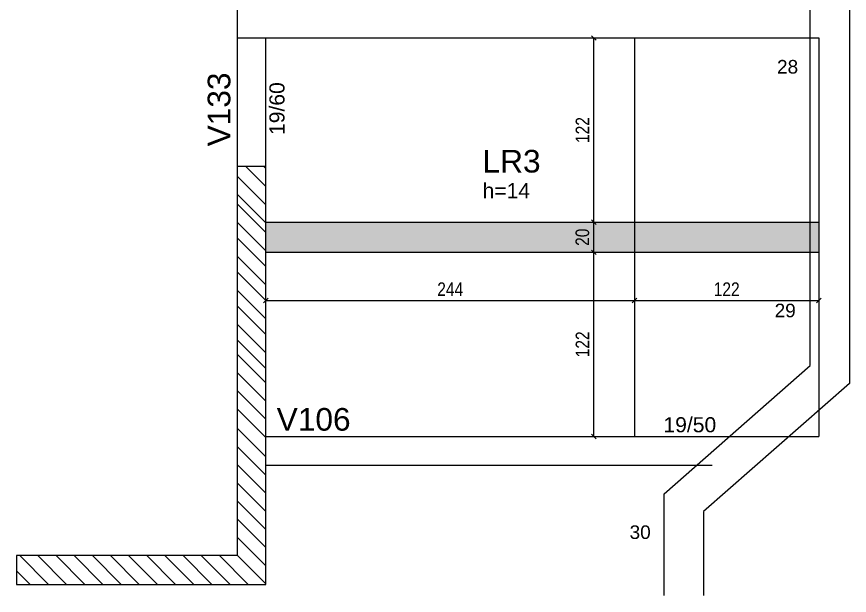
# Model space of a CAD drawing. Header units: millimetres. Extents: x 2897 to 8569, y 1951 to 3650.
# Drawn here: x 8018 to 8569, y 2101 to 2484 of the extents above; entities that cross this region are included whole.
import ezdxf

# ---------------------------------------------------------------- set-up
doc = ezdxf.new("R2010")
doc.units = ezdxf.units.MM
for name, color, linetype in [('1', 1, 'Continuous'), ('3', 3, 'Continuous'), ('4', 4, 'Continuous'), ('7', 7, 'Continuous'), ('Painéis', 200, 'Continuous')]:
    doc.layers.add(name, color=color, linetype=linetype)
doc.layers.add('Hachura', color=251, linetype='Continuous', lineweight=9)
doc.styles.add('COTA TECNICA-50', font='techl___.ttf', dxfattribs={"height": 9})
doc.styles.get("Standard").update_dxf_attribs({"font": 'arial.ttf'})
doc.dimstyles.new('COTA PAINEL-50', dxfattribs={"dimtxt": 9, "dimasz": 3, "dimexe": 3, "dimexo": 3, "dimgap": 3, "dimtad": 1, "dimdec": 1, "dimzin": 12, "dimdsep": 46, "dimtxsty": 'COTA TECNICA-50', "dimblk1": 'OBLIQUE', "dimblk2": 'OBLIQUE', "dimsah": 1, "dimcen": 0.9, "dimclrd": 4, "dimclre": 4, "dimclrt": 240, "dimadec": 1, "dimazin": 3, "dimtfac": 1, "dimtdec": 1, "dimtmove": 0, "dimatfit": 3, "dimfxl": 1, "dimtolj": 1, "dimtzin": 12, "dimarcsym": 0})

# ---------------------------------------------------------------- blocks, each defined once
blk = doc.blocks.new('_Oblique')
at = {"color": 0, "linetype": 'ByBlock', "lineweight": -2}
blk.add_line((-0.5, -0.5), (0.5, 0.5), dxfattribs=at)
blk = doc.blocks.new('*D48')
at = {"layer": 'Defpoints', "color": 0, "transparency": 16777216}
for p in [(8399.93, 2327.92), (8399.93, 2327.92), (8399.93, 2205.92)]:
    blk.add_point(p, dxfattribs=at)
at = {"layer": 'Painéis', "color": 4, "lineweight": -2, "transparency": 16777216}
blk.add_line((8399.93, 2205.92), (8399.93, 2327.92), dxfattribs=at)
at = {"layer": 'Painéis', "color": 4, "lineweight": -2, "transparency": 16777216, "xscale": 3, "yscale": 3, "zscale": 3}
for p, rotation in [((8399.93, 2327.92), 90), ((8399.93, 2205.92), 270)]:
    blk.add_blockref('_Oblique', p, dxfattribs=dict(at, rotation=rotation))
at = {"layer": 'Painéis', "color": 240, "transparency": 16777216, "insert": (8392.37, 2266.92), "char_height": 9, "attachment_point": 5, "rotation": 90, "style": 'COTA TECNICA-50'}
blk.add_mtext('\\A1;122', dxfattribs=at)
blk = doc.blocks.new('*D49')
at = {"layer": 'Defpoints', "color": 0, "transparency": 16777216}
for p in [(8399.93, 2347.92), (8399.93, 2347.92), (8399.93, 2327.92)]:
    blk.add_point(p, dxfattribs=at)
at = {"layer": 'Painéis', "color": 4, "lineweight": -2, "transparency": 16777216}
blk.add_line((8399.93, 2327.92), (8399.93, 2347.92), dxfattribs=at)
at = {"layer": 'Painéis', "color": 4, "lineweight": -2, "transparency": 16777216, "xscale": 3, "yscale": 3, "zscale": 3}
for p, rotation in [((8399.93, 2347.92), 90), ((8399.93, 2327.92), 270)]:
    blk.add_blockref('_Oblique', p, dxfattribs=dict(at, rotation=rotation))
at = {"layer": 'Painéis', "color": 240, "transparency": 16777216, "insert": (8392.33, 2337.92), "char_height": 9, "attachment_point": 5, "rotation": 90, "style": 'COTA TECNICA-50'}
blk.add_mtext('\\A1;20', dxfattribs=at)
blk = doc.blocks.new('*D50')
at = {"layer": 'Defpoints', "color": 0, "transparency": 16777216}
for p in [(8399.93, 2469.92), (8399.93, 2469.92), (8399.93, 2347.92)]:
    blk.add_point(p, dxfattribs=at)
at = {"layer": 'Painéis', "color": 4, "lineweight": -2, "transparency": 16777216}
blk.add_line((8399.93, 2347.92), (8399.93, 2469.92), dxfattribs=at)
at = {"layer": 'Painéis', "color": 4, "lineweight": -2, "transparency": 16777216, "xscale": 3, "yscale": 3, "zscale": 3}
for p, rotation in [((8399.93, 2469.92), 90), ((8399.93, 2347.92), 270)]:
    blk.add_blockref('_Oblique', p, dxfattribs=dict(at, rotation=rotation))
at = {"layer": 'Painéis', "color": 240, "transparency": 16777216, "insert": (8392.37, 2408.92), "char_height": 9, "attachment_point": 5, "rotation": 90, "style": 'COTA TECNICA-50'}
blk.add_mtext('\\A1;122', dxfattribs=at)
blk = doc.blocks.new('*D302')
at = {"layer": 'Defpoints', "color": 0, "transparency": 16777216}
for p in [(8182.81, 2295.93), (8426.81, 2295.93), (8426.81, 2295.93)]:
    blk.add_point(p, dxfattribs=at)
at = {"layer": 'Painéis', "color": 4, "lineweight": -2, "transparency": 16777216}
blk.add_line((8182.81, 2295.93), (8426.81, 2295.93), dxfattribs=at)
at = {"layer": 'Painéis', "color": 4, "lineweight": -2, "transparency": 16777216, "xscale": 3, "yscale": 3, "zscale": 3, "rotation": 180}
blk.add_blockref('_Oblique', (8182.81, 2295.93), dxfattribs=at)
at = {"layer": 'Painéis', "color": 4, "lineweight": -2, "transparency": 16777216, "xscale": 3, "yscale": 3, "zscale": 3}
blk.add_blockref('_Oblique', (8426.81, 2295.93), dxfattribs=at)
at = {"layer": 'Painéis', "color": 240, "transparency": 16777216, "insert": (8304.81, 2303.49), "char_height": 9, "attachment_point": 5, "style": 'COTA TECNICA-50'}
blk.add_mtext('\\A1;244', dxfattribs=at)
blk = doc.blocks.new('*D303')
at = {"layer": 'Defpoints', "color": 0, "transparency": 16777216}
for p in [(8426.81, 2295.93), (8548.81, 2295.93), (8548.81, 2295.93)]:
    blk.add_point(p, dxfattribs=at)
at = {"layer": 'Painéis', "color": 4, "lineweight": -2, "transparency": 16777216}
blk.add_line((8426.81, 2295.93), (8548.81, 2295.93), dxfattribs=at)
at = {"layer": 'Painéis', "color": 4, "lineweight": -2, "transparency": 16777216, "xscale": 3, "yscale": 3, "zscale": 3, "rotation": 180}
blk.add_blockref('_Oblique', (8426.81, 2295.93), dxfattribs=at)
at = {"layer": 'Painéis', "color": 4, "lineweight": -2, "transparency": 16777216, "xscale": 3, "yscale": 3, "zscale": 3}
blk.add_blockref('_Oblique', (8548.81, 2295.93), dxfattribs=at)
at = {"layer": 'Painéis', "color": 240, "transparency": 16777216, "insert": (8487.81, 2303.48), "char_height": 9, "attachment_point": 5, "style": 'COTA TECNICA-50'}
blk.add_mtext('\\A1;122', dxfattribs=at)

msp = doc.modelspace()

# ---------------------------------------------------------------- hatches: boundary and pattern name
at = {"layer": 'Hachura', "linetype": 'ByBlock'}
h = msp.add_hatch(color=256, dxfattribs=at)
h.dxf.hatch_style = 1
h.paths.add_polyline_path([(8182.81, 2327.92), (8548.81, 2327.92), (8548.81, 2347.92), (8182.81, 2347.92)])

# ---------------------------------------------------------------- linework, layer by layer
at = {"layer": '1', "linetype": 'Continuous'}
for p, q in [((8543.03, 2252.85), (8543.03, 2546.84)), ((8446.53, 2167.85), (8543.03, 2252.85)), ((8569.03, 2241.1), (8472.53, 2156.1)), ((8446.53, 2100.62), (8446.53, 2167.85)), ((8472.53, 2156.1), (8472.53, 2100.62))]:
    msp.add_line(p, q, dxfattribs=at)
msp.add_lwpolyline([(8569.03, 2546.84), (8569.03, 2241.1)], dxfattribs=at)
at = {"layer": '3', "linetype": 'Continuous'}
for p, q in [((8169.43, 2384.85), (8182.81, 2371.47)), ((8181.45, 2384.85), (8182.81, 2383.49)), ((8163.81, 2378.45), (8182.81, 2359.45)), ((8163.81, 2366.43), (8182.81, 2347.43)), ((8163.81, 2360), (8182.81, 2341)), ((8163.81, 2347.98), (8182.81, 2328.98)), ((8163.81, 2337.47), (8182.81, 2318.47)), ((8163.81, 2325.44), (8182.81, 2306.44)), ((8163.81, 2314.93), (8182.81, 2295.93)), ((8163.81, 2302.91), (8182.81, 2283.91)), ((8163.81, 2292.39), (8182.81, 2273.39)), ((8163.81, 2280.37), (8182.81, 2261.37)), ((8163.81, 2269.89), (8182.81, 2250.89)), ((8163.81, 2260.37), (8182.81, 2241.37)), ((8163.81, 2248.35), (8182.81, 2229.35)), ((8163.81, 2236.33), (8182.81, 2217.33)), ((8163.81, 2224.31), (8182.81, 2205.31)), ((8163.81, 2211.33), (8182.81, 2192.33)), ((8182.81, 2205.92), (8499.89, 2205.92)), ((8163.81, 2199.31), (8182.81, 2180.31)), ((8163.81, 2187.29), (8182.81, 2168.29)), ((8182.81, 2186.92), (8478.32, 2186.92)), ((8163.81, 2175.27), (8182.81, 2156.27)), ((8163.81, 2163.25), (8182.81, 2144.25)), ((8163.81, 2151.23), (8182.81, 2132.23)), ((8163.81, 2139.21), (8182.81, 2120.21)), ((8019.83, 2126.92), (8038.83, 2107.92)), ((8031.85, 2126.92), (8050.85, 2107.92)), ((8043.87, 2126.92), (8062.87, 2107.92)), ((8055.89, 2126.92), (8074.89, 2107.92)), ((8067.91, 2126.92), (8086.91, 2107.92)), ((8079.93, 2126.92), (8098.93, 2107.92)), ((8091.95, 2126.92), (8110.95, 2107.92)), ((8103.98, 2126.92), (8122.98, 2107.92)), ((8116, 2126.92), (8135, 2107.92)), ((8128.02, 2126.92), (8147.02, 2107.92)), ((8140.04, 2126.92), (8159.04, 2107.92)), ((8152.06, 2126.92), (8171.06, 2107.92)), ((8163.81, 2127.19), (8182.81, 2108.19)), ((8017.81, 2116.92), (8026.81, 2107.92))]:
    msp.add_line(p, q, dxfattribs=at)
for points in [[(8163.81, 2575.85), (8163.81, 2479.42)], [(8163.81, 2479.42), (8163.81, 2384.85)], [(8163.81, 2469.92), (8543.03, 2469.92)], [(8182.81, 2384.85), (8182.81, 2469.92)]]:
    msp.add_lwpolyline(points, dxfattribs=at)
at = {"layer": '7', "linetype": 'Continuous'}
msp.add_lwpolyline([(8182.81, 2107.92), (8182.81, 2384.85), (8163.81, 2384.85), (8163.81, 2126.92), (8017.81, 2126.92), (8017.81, 2107.92), (8182.81, 2107.92)], dxfattribs=at)
at = {"layer": 'Painéis'}
for p, q in [((8182.81, 2469.92), (8548.81, 2469.92)), ((8426.81, 2469.92), (8426.81, 2205.92)), ((8548.81, 2469.92), (8548.81, 2205.92)), ((8182.81, 2347.92), (8548.81, 2347.92)), ((8182.81, 2327.92), (8548.81, 2327.92)), ((8182.81, 2205.92), (8548.81, 2205.92))]:
    msp.add_line(p, q, dxfattribs=at)

# ---------------------------------------------------------------- texts
at = {"layer": '3', "linetype": 'Continuous'}
for s, height, p in [('28', 9, (8521.15, 2446.36)), ('28', 9, (8521.15, 2446.36)), ('h=14', 10, (8326.21, 2363.78)), ('29', 9, (8519.56, 2284.86)), ('19/50', 10, (8445.95, 2208.68)), ('30', 9, (8423.56, 2137.98))]:
    msp.add_text(s, height=height, dxfattribs=at).set_placement(p)
msp.add_text('19/60', height=10, rotation=90, dxfattribs=at).set_placement((8195.12, 2405.66))
at = {"layer": '4', "linetype": 'Continuous'}
msp.add_text('V133', height=15, rotation=90, dxfattribs=at).set_placement((8159.26, 2398.12))
for s, p in [('LR3', (8326.21, 2380.78)), ('V106', (8189.94, 2209.75))]:
    msp.add_text(s, height=15, dxfattribs=at).set_placement(p)

# ---------------------------------------------------------------- dimensions: what is measured, and where the dimension line sits
at = {"layer": 'Painéis'}
for base, p1, p2, picture, middle in [((8399.93, 2469.92), (8399.93, 2347.92), (8399.93, 2469.92), '*D50', (8392.37, 2408.92)), ((8399.93, 2347.92), (8399.93, 2327.92), (8399.93, 2347.92), '*D49', (8392.33, 2337.92)), ((8399.93, 2327.92), (8399.93, 2205.92), (8399.93, 2327.92), '*D48', (8392.37, 2266.92))]:
    dim = msp.add_linear_dim(base=base, p1=p1, p2=p2, angle=90, dimstyle='COTA PAINEL-50', dxfattribs=at)
    dim.commit()
    dim.dimension.update_dxf_attribs({"geometry": picture, "text_midpoint": middle})
for base, p1, p2, picture, middle in [((8426.81, 2295.93), (8182.81, 2295.93), (8426.81, 2295.93), '*D302', (8304.81, 2303.49)), ((8548.81, 2295.93), (8426.81, 2295.93), (8548.81, 2295.93), '*D303', (8487.81, 2303.48))]:
    dim = msp.add_linear_dim(base=base, p1=p1, p2=p2, dimstyle='COTA PAINEL-50', dxfattribs=at)
    dim.commit()
    dim.dimension.update_dxf_attribs({"geometry": picture, "text_midpoint": middle})

doc.saveas('drawing.dxf')
